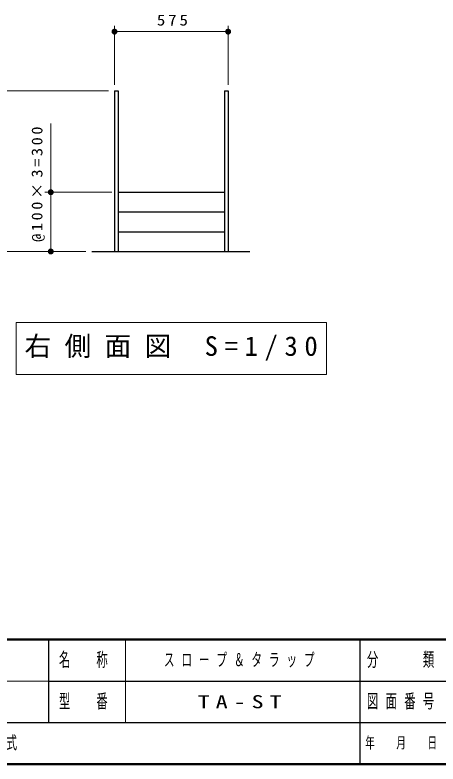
# Model space of a CAD drawing. Units: millimetres on the paper, scale 1:30. Extents: x -385 to 0, y -19 to 267.
# Drawn here: x -193.1 to -121.8, y 0 to 126.4 of the extents above; entities that cross this region are included whole.
import ezdxf

# ---------------------------------------------------------------- set-up
doc = ezdxf.new("R2010")
doc.units = ezdxf.units.MM
doc.layers.add('1_30', color=7, linetype='Continuous', lineweight=25)
doc.layers.add('LY_3', color=7, linetype='Continuous', lineweight=13)
doc.layers.add('LY_4', color=7, linetype='Continuous')
doc.styles.add('ＭＳ ゴシック', font='')
doc.styles.get('ＭＳ ゴシック').set_extended_font_data('MS Gothic')

# ---------------------------------------------------------------- blocks, each defined once
blk = doc.blocks.new('filled_dot')
at = {"color": 0, "linetype": 'Continuous', "lineweight": -2, "const_width": 1.25}
blk.add_lwpolyline([(-0.625, 0, 1), (0.625, 0, 1)], format="xyb", close=True, dxfattribs=at)

msp = doc.modelspace()

# ---------------------------------------------------------------- linework, layer by layer
at = {"layer": '1_30', "lineweight": 13}
for p, q in [((-176.362, 114.609), (-176.362, 124.609)), ((-157.195, 114.609), (-157.195, 124.609)), ((-176.362, 123.609), (-157.195, 123.609)), ((-177.362, 113.609), (-195.112, 113.609)), ((-187.112, 86.503), (-187.112, 108.078)), ((-176.829, 96.503), (-188.112, 96.503)), ((-181.205, 86.503), (-195.112, 86.503)), ((-181.205, 86.503), (-188.112, 86.503)), ((-192.929, 74.538), (-192.929, 65.738)), ((-140.629, 74.538), (-192.929, 74.538)), ((-140.629, 65.738), (-140.629, 74.538)), ((-192.929, 65.738), (-140.629, 65.738))]:
    msp.add_line(p, q, dxfattribs=at)
at = {"layer": '1_30', "color": 1}
for p, q in [((-176.362, 113.609), (-175.729, 113.609)), ((-176.362, 113.609), (-176.362, 86.503)), ((-175.729, 113.609), (-175.729, 86.503)), ((-157.829, 113.609), (-157.829, 86.503)), ((-157.829, 113.609), (-157.195, 113.609)), ((-157.195, 113.609), (-157.195, 86.503))]:
    msp.add_line(p, q, dxfattribs=at)
at = {"layer": '1_30', "color": 2}
for p, q in [((-175.729, 96.503), (-157.829, 96.503)), ((-175.729, 93.169), (-157.829, 93.169)), ((-175.729, 89.836), (-157.829, 89.836))]:
    msp.add_line(p, q, dxfattribs=at)
at = {"layer": '1_30'}
msp.add_line((-180.205, 86.503), (-153.52, 86.503), dxfattribs=at)
at = {"layer": 'LY_3', "lineweight": 50}
for p, q in [((-385, 21), (0, 21)), ((-385, 0), (0, 0))]:
    msp.add_line(p, q, dxfattribs=at)
at = {"layer": 'LY_3', "color": 211, "lineweight": 25}
for p, q in [((-187.5, 21), (-187.5, 7)), ((-135, 21), (-135, 0)), ((-187.5, 14), (-70, 14)), ((-242.5, 7), (0, 7))]:
    msp.add_line(p, q, dxfattribs=at)
at = {"layer": 'LY_3'}
for p, q in [((-174.5, 21), (-174.5, 7)), ((-242.5, 14), (-187.5, 14))]:
    msp.add_line(p, q, dxfattribs=at)

# ---------------------------------------------------------------- block references
at = {"layer": '1_30', "lineweight": 13, "xscale": 0.4, "yscale": 0.4}
msp.add_blockref('filled_dot', (-176.362, 123.609), dxfattribs=at)
for p, rotation in [((-157.195, 123.609), 180), ((-187.112, 96.503), 270), ((-187.112, 86.503), 90)]:
    msp.add_blockref('filled_dot', p, dxfattribs=dict(at, rotation=rotation))

# ---------------------------------------------------------------- texts
at = {"layer": '1_30', "style": 'ＭＳ ゴシック'}
for s, insert, char_height, attachment_point in [('\\T1.33;\\W1.15;575', (-166.362, 124.609), 1.833, 8), ('\\T1.5;右側面図\\~S=1/30', (-191.529, 70.138), 3.299, 4)]:
    msp.add_mtext(s, dxfattribs=dict(at, insert=insert, char_height=char_height, attachment_point=attachment_point))
at = {"layer": '1_30', "insert": (-188.112, 98.078), "char_height": 1.833, "attachment_point": 8, "rotation": 90, "style": 'ＭＳ ゴシック'}
msp.add_mtext('\\T1.32;\\W1.1;@100×3=300', dxfattribs=at)
at = {"layer": 'LY_3', "color": 4, "attachment_point": 5, "style": 'ＭＳ ゴシック'}
for s, insert, char_height in [('\\T1.64;\\W0.6;名\u3000称', (-181, 17.5), 2.346), ('\\T1.64;\\W0.6;分\u3000\u3000類', (-127.5, 17.5), 2.346), ('\\T1.64;\\W0.6;型\u3000番', (-181, 10.5), 2.346), ('\\T1.64;\\W0.6;図面番号', (-127.5, 10.5), 2.346), ('\\T1.64;\\W0.6;年\u3000月\u3000日', (-127.5, 3.5), 1.906)]:
    msp.add_mtext(s, dxfattribs=dict(at, insert=insert, char_height=char_height))
at = {"layer": 'LY_4', "char_height": 2.199, "style": 'ＭＳ ゴシック'}
for s, insert, attachment_point in [('\\T1.64;\\W0.6;スロープ＆タラップ', (-154.75, 17.5), 5), ('\\T1.5;\\W1.35;TA-ST', (-154.75, 10.5), 5), ('\\T1.64;\\W0.6;置き式', (-200.5, 3.5), 4)]:
    msp.add_mtext(s, dxfattribs=dict(at, insert=insert, attachment_point=attachment_point))

doc.saveas('drawing.dxf')
